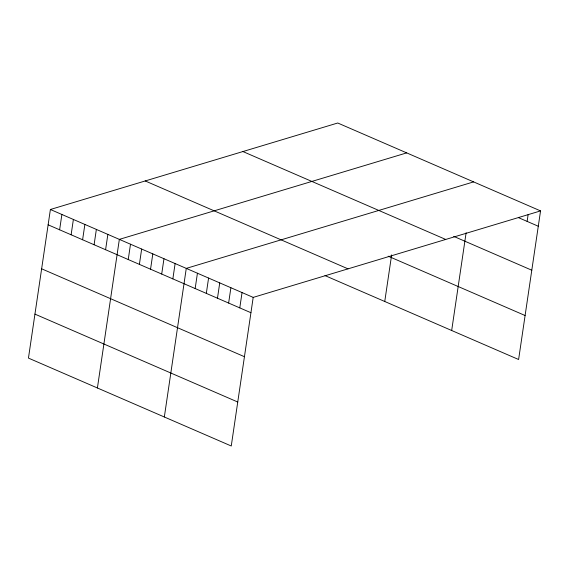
<?xml version="1.0" encoding="UTF-8"?>
<svg xmlns="http://www.w3.org/2000/svg" width="569" height="569" viewBox="0 0 569 569"><rect width="100%" height="100%" fill="white"/><g stroke="black" fill="none" stroke-linecap="round" stroke-linejoin="round"><path stroke-width="0.85" d="M540.55 210.907L337.744 123.004L50.392 209.492L28.45 358.093L231.256 445.996L253.198 297.395L540.55 210.907L518.608 359.508L324.991 275.588M59.624 229.805L61.886 214.477M71.118 234.784L73.38 219.456M82.605 239.762L84.873 224.435M94.098 244.748L96.36 229.421M105.592 249.727L107.854 234.4M97.406 387.98L119.348 239.378L406.7 152.89M128.238 259.542L130.5 244.215M139.391 264.379L141.66 249.051M150.55 269.215L152.812 253.888M161.703 274.045L163.964 258.717M172.855 278.881L175.117 263.554M164.334 416.992L186.276 268.39L473.621 181.895M195.167 288.547L197.429 273.22M206.319 293.384L208.581 278.056M217.472 298.22L219.741 282.893M228.631 303.057L230.893 287.729M239.784 307.886L242.045 292.558M384.751 301.492L391.636 254.898M451.679 330.497L466.118 232.749M527.129 221.398L528.139 214.584M518.366 217.6L538.288 226.234M453.713 236.37L531.795 270.211M242.92 151.546L445.726 239.449M388.186 256.185L525.102 315.525M145.216 180.949L348.029 268.853M50.392 209.492L253.198 297.395M48.13 224.819L250.936 312.722M41.637 268.803L244.442 356.706M34.944 314.116L237.75 402.02"/></g></svg>
